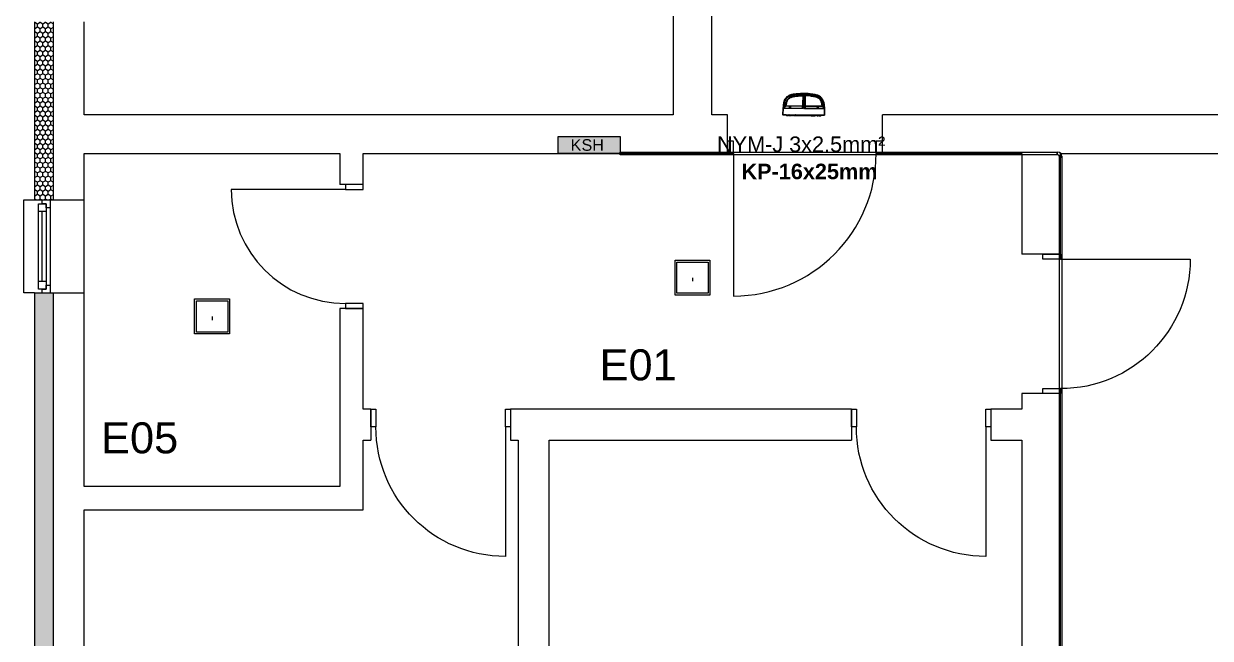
# Model space of a CAD drawing. Header units: feet. Extents: x 2565673 to 2624673, y -122443 to -81443.
# Drawn here: x 2582215 to 2589870, y -105238 to -101272 of the extents above; entities that cross this region are included whole.
import ezdxf

# ---------------------------------------------------------------- set-up
doc = ezdxf.new("R2010")
doc.units = ezdxf.units.FT
doc.header["$MEASUREMENT"] = 0
for name, color, linetype, lineweight in [('00E-Ndriqimi', 5, 'Continuous', 18), ('2DE_PRO_KT', 6, 'Continuous', 15), ('Exterior walls_Pen_No__19', 255, 'Continuous', 5), ('Text blocks_Pen_No__2', 8, 'Continuous', 5)]:
    doc.layers.add(name, color=color, linetype=linetype, lineweight=lineweight)
doc.layers.add('00E-Ndriqimi elektrike', color=5, linetype='Continuous')
doc.layers.add('Exterior walls', color=7, linetype='Continuous')
for name, color, linetype, lineweight, true_color in [('Annotation - Text_Pen_No__82', 7, 'Continuous', 5, 0xaaaaaa), ('ARCHICAD Doors_Pen_No__82', 7, 'Continuous', 5, 0xaaaaaa), ('ARCHICAD Windows_Pen_No__82', 7, 'Continuous', 5, 0xaaaaaa), ('Exterior walls_Pen_No__82', 7, 'Continuous', 5, 0xaaaaaa), ('Text blocks_Pen_No__82', 7, 'Continuous', 5, 0xaaaaaa)]:
    doc.layers.add(name, color=color, linetype=linetype, lineweight=lineweight, true_color=true_color)
doc.styles.add('CP_ATTR', font='arial.ttf')
doc.styles.add('GENERATED_STYLE_1', font='arial.ttf')
doc.styles.add('GENERATED_STYLE_2', font='arialbd.ttf')
pattern_1 = [(90, (2247653.822, -76424.967), (-34.641016, 0), [20, -40]), (90, (2247636.502, -76394.967), (-34.641016, 0), [20, -40]), (150, (2247653.822, -76404.967), (17.320508, 30), [20, -40]), (150, (2247619.18, -76404.967), (17.320508, 30), [20, -40]), (210, (2247653.822, -76424.967), (-17.320508, 30), [20, -40]), (210, (2247619.18, -76424.967), (-17.320508, 30), [20, -40])]

# ---------------------------------------------------------------- blocks, each defined once
blk = doc.blocks.new('Window 22')
at = {"layer": 'ARCHICAD Windows_Pen_No__82', "color": 253, "linetype": 'Continuous', "lineweight": 5, "true_color": 0xaaaaaa}
for p, q in [((-300, 50), (-300, 120)), ((-300, 120), (300, 120)), ((300, 120), (300, 50)), ((-300, 50), (-300, 0)), ((-300, 0), (-275, 0)), ((-300, 0), (-300, -50)), ((-300, 0), (-300, -50)), ((-275, 25), (-225, 25)), ((-275, -25), (-275, 25)), ((-275, 0), (-275, -25)), ((-225, 25), (225, 25)), ((-225, 25), (-225, -25)), ((-225, 25), (225, 25)), ((-225, 0), (225, 0)), ((225, -25), (225, 25)), ((225, 25), (275, 25)), ((275, 25), (275, -25)), ((275, -25), (275, 0)), ((275, 0), (300, 0)), ((300, 50), (300, 0)), ((300, 0), (300, -50)), ((300, 0), (300, -50)), ((-250, -50), (-300, -50)), ((-300, -50), (-300, -70)), ((-300, -70), (-300, -270)), ((-275, -25), (-250, -25)), ((-225, -25), (-275, -25)), ((-250, -25), (-250, -50)), ((250, -50), (-250, -50)), ((225, -25), (-225, -25)), ((275, -25), (225, -25)), ((250, -50), (250, -25)), ((250, -25), (275, -25)), ((300, -50), (250, -50)), ((300, -50), (300, -70)), ((300, -70), (300, -270)), ((-300, -270), (300, -270))]:
    blk.add_line(p, q, dxfattribs=at)
blk = doc.blocks.new('Wall_13', base_point=(2582284.9, -94539.2))
at = {"layer": 'Exterior walls_Pen_No__82', "linetype": 'Continuous', "lineweight": 5, "true_color": 0xaaaaaa}
h = blk.add_hatch(dxfattribs=at)
h.set_pattern_fill('STYROFOAM_SM_INSULATION', color=253, style=0, pattern_type=2)
h.set_pattern_definition(pattern_1)
h.paths.add_polyline_path([(2582284.9, -101259.2), (2582284.9, -102409.2), (2582334.9, -102409.2), (2582384.9, -102409.2), (2582404.9, -102409.2), (2582404.9, -101259.2), (2582384.9, -101259.2), (2582334.9, -101259.2)])
h = blk.add_hatch(dxfattribs=at)
h.set_pattern_fill('STYROFOAM_SM_INSULATION', color=253, style=0, pattern_type=2)
h.set_pattern_definition(pattern_1)
h.paths.add_polyline_path([(2582334.9, -103009.2), (2582284.9, -103009.2), (2582284.9, -107579.2), (2582404.9, -107459.2), (2582404.9, -103009.2), (2582384.9, -103009.2)])
at = {"layer": 'Exterior walls_Pen_No__82', "color": 253, "linetype": 'Continuous', "lineweight": 5, "true_color": 0xaaaaaa}
for p, q in [((2582404.9, -101259.2), (2582404.9, -102409.2)), ((2582284.9, -102409.2), (2582334.9, -102409.2)), ((2582334.9, -102409.2), (2582384.9, -102409.2)), ((2582384.9, -102409.2), (2582404.9, -102409.2)), ((2582404.9, -102409.2), (2582604.9, -102409.2)), ((2582284.9, -103009.2), (2582334.9, -103009.2)), ((2582334.9, -103009.2), (2582384.9, -103009.2)), ((2582384.9, -103009.2), (2582404.9, -103009.2)), ((2582404.9, -103009.2), (2582404.9, -107459.2)), ((2582404.9, -103009.2), (2582604.9, -103009.2))]:
    blk.add_line(p, q, dxfattribs=at)
at = {"layer": 'Exterior walls_Pen_No__82', "color": 253, "linetype": 'Continuous', "lineweight": 5, "true_color": 0xaaaaaa, "flags": 128}
for points in [[(2582284.9, -101259.2), (2582284.9, -102409.2)], [(2582604.9, -101859.2), (2582604.9, -101259.2)], [(2582604.9, -102409.2), (2582604.9, -102109.2)], [(2582284.9, -103009.2), (2582284.9, -107579.2)], [(2582604.9, -104259.2), (2582604.9, -103009.2)], [(2582604.9, -107259.2), (2582604.9, -104409.2)]]:
    blk.add_lwpolyline(points, dxfattribs=at)
at = {"layer": 'ARCHICAD Windows_Pen_No__82', "color": 253, "linetype": 'Continuous', "lineweight": 5, "true_color": 0xaaaaaa, "zscale": 1000, "rotation": 90}
blk.add_blockref('Window 22', (2582334.9, -102709.2), dxfattribs=at)
blk = doc.blocks.new('Storefront with Transom 22_4')
at = {"layer": 'ARCHICAD Doors_Pen_No__82', "color": 253, "linetype": 'Continuous', "lineweight": 5, "true_color": 0xaaaaaa}
for p, q in [((460, 0), (460, 920)), ((-500, 0), (-500, -80)), ((-460, 0), (-500, 0)), ((-500, 0), (-500, -80)), ((-500, 0), (-500, -80)), ((-460, -80), (-460, 0)), ((460, 0), (460, -80)), ((500, 0), (460, 0)), ((500, -80), (500, 0)), ((500, 0), (500, -80)), ((500, 0), (500, -80)), ((-500, -80), (-460, -80)), ((-500, -80), (-500, -250)), ((460, -80), (500, -80)), ((500, -80), (500, -250))]:
    blk.add_line(p, q, dxfattribs=at)
blk.add_arc((460, 0), 920, 90, 180, dxfattribs=at)
blk = doc.blocks.new('Wall_31', base_point=(2592104.9, -102109.2))
at = {"layer": 'Exterior walls_Pen_No__82', "color": 253, "linetype": 'Continuous', "lineweight": 5, "true_color": 0xaaaaaa}
for p, q in [((2586754.9, -102029.2), (2586754.9, -101859.2)), ((2587754.9, -102029.2), (2587754.9, -101859.2)), ((2586754.9, -102109.2), (2586754.9, -102029.2)), ((2587754.9, -102109.2), (2587754.9, -102029.2))]:
    blk.add_line(p, q, dxfattribs=at)
at = {"layer": 'Exterior walls_Pen_No__82', "color": 253, "linetype": 'Continuous', "lineweight": 5, "true_color": 0xaaaaaa, "flags": 128}
for points in [[(2586404.9, -101859.2), (2582604.9, -101859.2)], [(2586754.9, -101859.2), (2586654.9, -101859.2)], [(2592354.9, -101859.2), (2587754.9, -101859.2)], [(2582604.9, -102109.2), (2584254.9, -102109.2)], [(2584404.9, -102109.2), (2586754.9, -102109.2)], [(2587754.9, -102109.2), (2588654.9, -102109.2)], [(2588904.9, -102109.2), (2592104.9, -102109.2)]]:
    blk.add_lwpolyline(points, dxfattribs=at)
at = {"layer": 'ARCHICAD Doors_Pen_No__82', "color": 253, "linetype": 'Continuous', "lineweight": 5, "true_color": 0xaaaaaa, "zscale": 1000, "rotation": 180}
blk.add_blockref('Storefront with Transom 22_4', (2587254.9, -102109.2), dxfattribs=at)
blk = doc.blocks.new('Entrance Door 22')
at = {"layer": 'ARCHICAD Doors_Pen_No__82', "color": 253, "linetype": 'Continuous', "lineweight": 5, "true_color": 0xaaaaaa}
for p, q in [((418, 0), (418, 836)), ((-418, 0), (-450, 0)), ((-450, 0), (-450, -115)), ((-450, 0), (-450, -115)), ((-450, 0), (-450, -115)), ((-418, -115), (-418, 0)), ((450, 0), (418, 0)), ((418, 0), (418, -115)), ((450, -115), (450, 0)), ((450, 0), (450, -115)), ((450, 0), (450, -115)), ((-450, -115), (-418, -115)), ((-450, -115), (-450, -250)), ((418, -115), (450, -115)), ((450, -115), (450, -250))]:
    blk.add_line(p, q, dxfattribs=at)
blk.add_arc((418, 0), 836, 90, 180, dxfattribs=at)
blk = doc.blocks.new('Wall_32', base_point=(2588904.9, -107259.2))
at = {"layer": 'Exterior walls_Pen_No__82', "color": 253, "linetype": 'Continuous', "lineweight": 5, "true_color": 0xaaaaaa}
for p, q in [((2588789.9, -102759.2), (2588654.9, -102759.2)), ((2588904.9, -102759.2), (2588789.9, -102759.2)), ((2588789.9, -103659.2), (2588654.9, -103659.2)), ((2588904.9, -103659.2), (2588789.9, -103659.2))]:
    blk.add_line(p, q, dxfattribs=at)
at = {"layer": 'Exterior walls_Pen_No__82', "color": 253, "linetype": 'Continuous', "lineweight": 5, "true_color": 0xaaaaaa, "flags": 128}
for points in [[(2588654.9, -102109.2), (2588654.9, -102759.2)], [(2588904.9, -102759.2), (2588904.9, -102109.2)], [(2588654.9, -103659.2), (2588654.9, -103759.2)], [(2588904.9, -107259.2), (2588904.9, -103659.2)], [(2588654.9, -103959.2), (2588654.9, -107259.2)], [(2588654.9, -107259.2), (2588904.9, -107259.2)]]:
    blk.add_lwpolyline(points, dxfattribs=at)
at = {"layer": 'ARCHICAD Doors_Pen_No__82', "color": 253, "linetype": 'Continuous', "lineweight": 5, "true_color": 0xaaaaaa, "xscale": -1, "zscale": 1000, "rotation": 270}
blk.add_blockref('Entrance Door 22', (2588904.9, -103209.2), dxfattribs=at)
blk = doc.blocks.new('Entrance Door 22_2')
at = {"layer": 'ARCHICAD Doors_Pen_No__82', "color": 253, "linetype": 'Continuous', "lineweight": 5, "true_color": 0xaaaaaa}
for p, q in [((368, 0), (368, 736)), ((-400, 0), (-400, 35)), ((-368, 0), (-400, 0)), ((-400, 0), (-400, -115)), ((-400, -115), (-400, 0)), ((-400, -115), (-400, 0)), ((-368, -115), (-368, 0)), ((400, 0), (368, 0)), ((368, 0), (368, -115)), ((400, 0), (400, 35)), ((400, -115), (400, 0)), ((400, -115), (400, 0)), ((400, -115), (400, 0)), ((-400, -115), (-368, -115)), ((368, -115), (400, -115))]:
    blk.add_line(p, q, dxfattribs=at)
blk.add_arc((368, 0), 736, 90, 180, dxfattribs=at)
blk = doc.blocks.new('Wall_33', base_point=(2584254.9, -102109.2))
at = {"layer": 'Exterior walls_Pen_No__82', "color": 253, "linetype": 'Continuous', "lineweight": 5, "true_color": 0xaaaaaa}
for p, q in [((2584289.9, -102309.2), (2584254.9, -102309.2)), ((2584404.9, -102309.2), (2584289.9, -102309.2)), ((2584289.9, -103109.2), (2584254.9, -103109.2)), ((2584404.9, -103109.2), (2584289.9, -103109.2))]:
    blk.add_line(p, q, dxfattribs=at)
at = {"layer": 'Exterior walls_Pen_No__82', "color": 253, "linetype": 'Continuous', "lineweight": 5, "true_color": 0xaaaaaa, "flags": 128}
for points in [[(2584254.9, -102109.2), (2584254.9, -102309.2)], [(2584404.9, -102309.2), (2584404.9, -102109.2)], [(2584254.9, -103109.2), (2584254.9, -104259.2)], [(2584404.9, -103759.2), (2584404.9, -103109.2)], [(2584404.9, -104409.2), (2584404.9, -103959.2)]]:
    blk.add_lwpolyline(points, dxfattribs=at)
at = {"layer": 'ARCHICAD Doors_Pen_No__82', "color": 253, "linetype": 'Continuous', "lineweight": 5, "true_color": 0xaaaaaa, "zscale": 1000, "rotation": 90}
blk.add_blockref('Entrance Door 22_2', (2584289.9, -102709.2), dxfattribs=at)
blk = doc.blocks.new('Wall_34', base_point=(2584254.9, -104259.2))
at = {"layer": 'Exterior walls_Pen_No__82', "color": 253, "linetype": 'Continuous', "lineweight": 5, "true_color": 0xaaaaaa, "flags": 128}
for points in [[(2584254.9, -104259.2), (2582604.9, -104259.2)], [(2582604.9, -104409.2), (2584404.9, -104409.2)]]:
    blk.add_lwpolyline(points, dxfattribs=at)
blk = doc.blocks.new('Entrance Door 22_3')
at = {"layer": 'ARCHICAD Doors_Pen_No__82', "color": 253, "linetype": 'Continuous', "lineweight": 5, "true_color": 0xaaaaaa}
for p, q in [((418, 0), (418, 836)), ((-450, 0), (-450, 85)), ((450, 0), (450, 85)), ((-418, 0), (-450, 0)), ((-450, 0), (-450, -115)), ((-450, -115), (-450, 0)), ((-450, -115), (-450, 0)), ((-418, -115), (-418, 0)), ((450, 0), (418, 0)), ((418, 0), (418, -115)), ((450, -115), (450, 0)), ((450, -115), (450, 0)), ((450, -115), (450, 0)), ((-450, -115), (-418, -115)), ((418, -115), (450, -115))]:
    blk.add_line(p, q, dxfattribs=at)
blk.add_arc((418, 0), 836, 90, 180, dxfattribs=at)
blk = doc.blocks.new('Wall_35', base_point=(2584254.9, -103959.2))
at = {"layer": 'Exterior walls_Pen_No__82', "color": 253, "linetype": 'Continuous', "lineweight": 5, "true_color": 0xaaaaaa}
for p, q in [((2584454.9, -103759.2), (2584454.9, -103874.2)), ((2585354.9, -103759.2), (2585354.9, -103874.2)), ((2587554.9, -103759.2), (2587554.9, -103874.2)), ((2588454.9, -103759.2), (2588454.9, -103874.2)), ((2584454.9, -103874.2), (2584454.9, -103959.2)), ((2585354.9, -103874.2), (2585354.9, -103959.2)), ((2587554.9, -103874.2), (2587554.9, -103959.2)), ((2588454.9, -103874.2), (2588454.9, -103959.2))]:
    blk.add_line(p, q, dxfattribs=at)
at = {"layer": 'Exterior walls_Pen_No__82', "color": 253, "linetype": 'Continuous', "lineweight": 5, "true_color": 0xaaaaaa, "flags": 128}
for points in [[(2584454.9, -103759.2), (2584404.9, -103759.2)], [(2587554.9, -103759.2), (2585354.9, -103759.2)], [(2588654.9, -103759.2), (2588454.9, -103759.2)], [(2584404.9, -103959.2), (2584454.9, -103959.2)], [(2585354.9, -103959.2), (2585404.9, -103959.2)], [(2585604.9, -103959.2), (2587554.9, -103959.2)], [(2588454.9, -103959.2), (2588654.9, -103959.2)]]:
    blk.add_lwpolyline(points, dxfattribs=at)
at = {"layer": 'ARCHICAD Doors_Pen_No__82', "color": 253, "linetype": 'Continuous', "lineweight": 5, "true_color": 0xaaaaaa, "xscale": -1, "zscale": 1000, "rotation": 180}
for p in [(2584904.9, -103874.2), (2588004.9, -103874.2)]:
    blk.add_blockref('Entrance Door 22_3', p, dxfattribs=at)
blk = doc.blocks.new('Wall_36', base_point=(2585404.9, -103959.2))
at = {"layer": 'Exterior walls_Pen_No__82', "color": 253, "linetype": 'Continuous', "lineweight": 5, "true_color": 0xaaaaaa, "flags": 128}
for points in [[(2585404.9, -103959.2), (2585404.9, -107259.2)], [(2585604.9, -107259.2), (2585604.9, -103959.2)]]:
    blk.add_lwpolyline(points, dxfattribs=at)
blk = doc.blocks.new('Wall_39', base_point=(2586654.9, -100009.2))
at = {"layer": 'Exterior walls_Pen_No__82', "color": 253, "linetype": 'Continuous', "lineweight": 5, "true_color": 0xaaaaaa, "flags": 128}
for points in [[(2586404.9, -99759.2), (2586404.9, -101859.2)], [(2586654.9, -101859.2), (2586654.9, -100009.2)]]:
    blk.add_lwpolyline(points, dxfattribs=at)
blk = doc.blocks.new('VT-8618W-SQ 18W')
blk.add_line((0, 0), (0, -23.2))
for points in [[(-112.5, 112.5), (112.5, 112.5), (112.5, -112.5), (-112.5, -112.5)], [(-100.9, 100.9), (100.9, 100.9), (100.9, -100.9), (-100.9, -100.9)]]:
    blk.add_lwpolyline(points, close=True)
blk = doc.blocks.new('Trup ndriques LED 1x12W per montim ne mure mbi derë te baneses')
at = {"layer": '00E-Ndriqimi elektrike', "linetype": 'Continuous', "lineweight": -3}
for points in [[(-3.5, 145.9), (-49.6, 143.6), (-55.4, 143.6), (-60, 143.6), (-65.7, 142.4), (-70.4, 142.4), (-76.1, 141.3), (-80.7, 141.3), (-86.5, 140.1), (-91.1, 139), (-96.9, 136.7), (-101.5, 135.5), (-106.1, 133.2), (-110.7, 132.1), (-115.3, 128.6), (-118.8, 126.3), (-123.4, 124), (-126.9, 120.5), (-131.5, 114.8), (-134.9, 110.1), (-138.4, 105.5), (-140.7, 99.8), (-143, 94), (-144.2, 90.5), (-144.2, 87.1), (-145.3, 83.6), (-146.5, 80.2), (-147.6, 75.5), (-147.6, 72.1), (-148.8, 67.5), (-148.8, 64), (-149.9, 59.4), (-149.9, 54.8), (-151.1, 50.2), (-151.1, 45.6), (-152.2, 40.9), (-152.2, 36.3), (-152.2, 31.7), (-153.4, 27.1), (-153.4, 22.5), (-153.4, 17.9), (-153.4, 13.3), (-154.5, 9.8), (-154.5, 5.2), (-154.5, 0.6), (-154.5, -4), (-153.4, -7.5), (-153.4, -12.1), (-153.4, -17.9), (-153.4, -22.5), (-152.2, -28.3), (-152.2, -34), (-152.2, -39.8), (-151.1, -45.6), (-151.1, -51.3), (-149.9, -57.1), (-148.8, -62.9), (-148.8, -67.5), (-147.6, -72.1), (-146.5, -76.7), (-146.5, -81.3), (-145.3, -84.8), (-144.2, -88.2), (-143, -91.7), (-141.9, -95.1), (-140.7, -98.6), (-139.6, -102.1), (-138.4, -104.4), (-136.1, -107.8), (-132.6, -112.5), (-129.2, -118.2), (-124.6, -121.7), (-119.9, -126.3), (-115.3, -129.8), (-111.9, -130.9), (-109.6, -132.1), (-106.1, -134.4), (-102.6, -135.5), (-99.2, -136.7), (-94.6, -137.8), (-90, -139), (-85.3, -139), (-80.7, -140.1), (-75, -141.3), (-69.2, -141.3), (-63.4, -142.4), (-60, -142.4), (-56.5, -142.4), (-53.1, -143.6), (-49.6, -143.6), (-3.5, -144.7), (-3.5, -121.7), (-1.2, -121.7), (0, -119.4), (0, -105.5), (-1.2, -104.4), (-3.5, -104.4), (-3.5, -102.1), (-1.2, -102.1), (0, -100.9), (0, -89.4), (-1.2, -88.2), (-3.5, -88.2), (-3.5, -87.1), (-1.2, -87.1), (0, -85.9), (0, -80.2), (-1.2, -79), (-3.5, -79), (-3.5, -77.9), (-1.2, -77.9), (0, -76.7), (0, -70.9), (-1.2, -69.8), (-3.5, -69.8), (-3.5, -68.6), (-1.2, -68.6), (0, -67.5), (0, -60.5), (-1.2, -60.5), (-3.5, -60.5), (-3.5, -58.2), (0, -58.2), (0, -57.1), (0, -54.8), (0, -53.6), (0, -45.6), (-1.2, -44.4), (0, -43.2), (0, 43.2), (-2.3, 45.6), (-3.5, 45.6), (-3.5, 47.9), (-1.2, 47.9), (0, 49), (0, 54.8), (0, 55.9), (0, 58.2), (0, 58.2), (-3.5, 58.2), (-3.5, 59.4), (-1.2, 60.5), (0, 60.5), (0, 80.2), (-1.2, 81.3), (-3.5, 81.3), (-3.5, 92.8), (-1.2, 92.8), (0, 92.8), (0, 99.8), (-1.2, 100.9), (-3.5, 100.9), (-3.5, 104.4), (-1.2, 104.4), (0, 105.5), (0, 120.5), (-1.2, 121.7), (-3.5, 121.7), (-3.5, 145.9)], [(-64.6, 9.8), (-64.6, 128.6), (-49.6, 143.6), (-49.6, 4), (-153.4, 1.7)], [(-56.5, 139), (-58.8, 139), (-62.3, 139), (-66.9, 139), (-71.5, 139), (-75, 137.8), (-78.4, 137.8), (-81.9, 136.7), (-85.3, 136.7), (-88.8, 135.5), (-93.4, 134.4), (-96.9, 133.2), (-101.5, 132.1), (-106.1, 129.8), (-110.7, 127.4), (-114.2, 126.3), (-117.6, 124), (-121.1, 121.7), (-123.4, 118.2), (-125.7, 115.9), (-128, 113.6), (-130.3, 110.1), (-132.6, 107.8), (-134.9, 102.1), (-137.2, 97.5), (-138.4, 92.8), (-139.6, 90.5), (-140.7, 87.1), (-141.9, 83.6), (-143, 79), (-144.2, 73.2), (-145.3, 67.5), (-145.3, 64), (-145.3, 61.7), (-146.5, 58.2), (-146.5, 54.8), (-147.6, 49), (-147.6, 43.2), (-148.8, 37.5), (-148.8, 30.6), (-148.8, 24.8), (-149.9, 17.9), (-149.9, 12.1), (-149.9, 5.2)], [(-65.7, 129.8), (-68, 129.8), (-71.5, 129.8), (-75, 129.8), (-78.4, 128.6), (-83, 127.4), (-88.8, 126.3), (-93.4, 125.1), (-98, 124), (-102.6, 122.8), (-106.1, 120.5), (-110.7, 118.2), (-113, 115.9), (-116.5, 113.6), (-118.8, 111.3), (-121.1, 109), (-123.4, 106.7), (-126.9, 100.9), (-130.3, 96.3), (-131.5, 90.5), (-133.8, 85.9), (-133.8, 83.6), (-134.9, 80.2), (-136.1, 76.7), (-137.2, 72.1), (-138.4, 66.3), (-138.4, 60.5), (-139.6, 57.1), (-139.6, 53.6), (-140.7, 50.2), (-140.7, 46.7), (-140.7, 42.1), (-141.9, 37.5), (-141.9, 32.9), (-143, 27.1), (-143, 22.5), (-143, 17.9), (-143, 12.1), (-143, 6.3)], [(-65.7, 128.6), (-68, 127.4), (-71.5, 127.4), (-75, 127.4), (-78.4, 126.3), (-83, 126.3), (-87.7, 125.1), (-93.4, 122.8), (-98, 121.7), (-102.6, 120.5), (-106.1, 118.2), (-109.6, 115.9), (-113, 113.6), (-115.3, 112.4), (-118.8, 109), (-121.1, 106.7), (-122.3, 104.4), (-125.7, 99.8), (-128, 94), (-130.3, 89.4), (-131.5, 84.8), (-132.6, 82.5), (-133.8, 79), (-133.8, 74.4), (-134.9, 69.8), (-136.1, 65.2), (-137.2, 59.4), (-137.2, 55.9), (-137.2, 52.5), (-138.4, 49), (-138.4, 45.6), (-139.6, 40.9), (-139.6, 36.3), (-139.6, 31.7), (-140.7, 28.3), (-140.7, 23.6), (-140.7, 19), (-140.7, 14.4), (-140.7, 7.5), (-141.9, 6.3), (-143, 6.3)], [(-66.9, 9.8), (-66.9, 129.8), (-56.5, 140.1), (-49.6, 143.6)], [(-51.9, 100.9), (-54.2, 102.1), (-55.4, 100.9), (-57.7, 99.8), (-61.1, 96.3), (-62.3, 92.8), (-61.1, 91.7), (-58.8, 91.7), (-57.7, 92.8), (-54.2, 97.5), (-51.9, 100.9)], [(-3.5, 121.7), (-3.5, -19), (-3.5, -121.7)], [(-154.5, 5.2), (-151.1, 8.6), (-143, 8.6), (-140.7, 8.6)], [(-49.6, 4), (-51.9, 6.3), (-53.1, 7.5), (-55.4, 8.6), (-57.7, 8.6), (-148.8, 6.3), (-151.1, 5.2), (-152.2, 4), (-153.4, 0.6), (-153.4, -0.6), (-153.4, -2.9), (-151.1, -5.2), (-148.8, -5.2), (-69.2, -7.5), (-66.9, -7.5), (-65.7, -9.8), (-66.9, -125.1), (-70.4, -125.1), (-73.8, -124), (-77.3, -124), (-80.7, -122.8), (-86.5, -121.7), (-92.3, -120.5), (-96.9, -118.2), (-101.5, -117.1), (-105, -115.9), (-107.3, -114.8), (-109.6, -112.5), (-111.9, -111.3), (-115.3, -107.8), (-118.8, -104.4), (-121.1, -100.9), (-122.3, -98.6), (-124.6, -95.1), (-125.7, -91.7), (-128, -87.1), (-129.2, -82.5), (-130.3, -76.7), (-131.5, -70.9), (-132.6, -65.2), (-133.8, -59.4), (-134.9, -53.6), (-136.1, -47.9), (-136.1, -42.1), (-137.2, -36.3), (-137.2, -31.7), (-137.2, -27.1), (-137.2, -22.5), (-138.4, -19), (-138.4, -15.6), (-138.4, -12.1), (-138.4, -7.5), (-138.4, -6.3)], [(-153.4, 2.9), (-51.9, 6.3)], [(-140.7, 7.5), (-55.4, 9.8), (-51.9, 8.6), (-50.7, 7.5), (-49.6, 4)], [(-3.5, 73.2), (0, 73.2)], [(-153.4, -1.7), (-49.6, -4)], [(-153.4, -2.9), (-51.9, -5.2)], [(-153.4, -5.2), (-151.1, -8.6), (-139.6, -8.6)], [(-56.5, -139), (-58.8, -139), (-62.3, -139), (-65.7, -139), (-69.2, -139), (-72.7, -137.8), (-77.3, -137.8), (-80.7, -136.7), (-85.3, -135.5), (-90, -135.5), (-93.4, -134.4), (-98, -132.1), (-102.6, -130.9), (-106.1, -129.8), (-110.7, -127.4), (-114.2, -125.1), (-117.6, -122.8), (-121.1, -120.5), (-124.6, -117.1), (-128, -113.6), (-130.3, -109), (-133.8, -104.4), (-134.9, -100.9), (-137.2, -98.6), (-138.4, -95.1), (-139.6, -90.5), (-140.7, -87.1), (-141.9, -82.5), (-143, -76.7), (-144.2, -72.1), (-145.3, -66.3), (-145.3, -60.5), (-146.5, -54.8), (-147.6, -49), (-147.6, -43.2), (-148.8, -37.5), (-148.8, -32.9), (-148.8, -27.1), (-149.9, -22.5), (-149.9, -17.9), (-149.9, -14.4), (-149.9, -11), (-149.9, -7.5), (-149.9, -5.2)], [(-139.6, -6.3), (-139.6, -9.8), (-139.6, -14.4), (-139.6, -19), (-139.6, -24.8), (-138.4, -30.6), (-138.4, -36.3), (-137.2, -42.1), (-137.2, -46.7), (-136.1, -51.3), (-136.1, -55.9), (-134.9, -61.7), (-133.8, -67.5), (-132.6, -73.2), (-131.5, -79), (-130.3, -84.8), (-129.2, -90.5), (-126.9, -95.1), (-124.6, -99.8), (-121.1, -104.4), (-117.6, -107.8), (-115.3, -110.1), (-111.9, -112.5), (-109.6, -114.8), (-107.3, -115.9), (-103.8, -118.2), (-100.3, -119.4), (-94.6, -120.5), (-88.8, -122.8), (-83, -124), (-77.3, -125.1), (-71.5, -126.3), (-65.7, -126.3), (-49.6, -143.6)], [(-68, -7.5), (-57.7, -7.5), (-53.1, -7.5), (-49.6, -4), (-49.6, -143.6)], [(-49.6, -4), (-50.7, -6.3), (-51.9, -7.5), (-55.4, -9.8), (-65.7, -9.8)], [(0, -19), (-3.5, -19)], [(-3.5, -27.1), (0, -27.1)], [(-3.5, -28.3), (0, -28.3)], [(-3.5, -34), (0, -32.9)], [(-3.5, -37.5), (-2.3, -37.5), (-1.2, -36.3), (0, -35.2)], [(-3.5, -44.4), (-1.2, -44.4)], [(-3.5, -49), (0, -49)], [(-3.5, -53.6), (0, -53.6)], [(-68, -126.3), (-68, -127.4), (-56.5, -139), (-54.2, -141.3), (-51.9, -143.6)], [(-51.9, -99.8), (-54.2, -100.9), (-56.5, -99.8), (-58.8, -98.6), (-61.1, -95.1), (-62.3, -92.8), (-61.1, -91.7), (-58.8, -91.7), (-56.5, -92.8), (-53.1, -96.3), (-51.9, -99.8)], [(-3.5, -94), (0, -94)]]:
    blk.add_lwpolyline(points, dxfattribs=at)
blk = doc.blocks.new('*U167')
for p, q in [((0, -8), (0, 8)), ((0, 8), (4593.6, 8)), ((4593.6, 8), (4593.6, -8)), ((4593.6, -8), (0, -8))]:
    blk.add_line(p, q)
at = {"style": 'CP_ATTR', "flags": 9}
for tag in ['NAME', 'PRODUCER', 'PRODUCT-TYPE', 'ARTICLE', 'FLOW', 'NUMBER', 'SYSTEM', 'FORM', 'SIZE', 'CHARACTER', 'ORDER-NO', 'GROUP', 'OTHER']:
    blk.add_attdef(tag, (0, 0), '', height=0.0001, dxfattribs=at)
blk = doc.blocks.new('*U168')
for p, q in [((0, -8), (0, 8)), ((0, 8), (5, 8)), ((15, 18), (15, 23)), ((15, 23), (31, 23)), ((31, 23), (31, 18)), ((5, -8), (0, -8))]:
    blk.add_line(p, q)
for radius in [26, 10]:
    blk.add_arc((5, 18), radius, 270, 0)
at = {"style": 'CP_ATTR', "flags": 9}
for tag in ['NAME', 'PRODUCER', 'PRODUCT-TYPE', 'ARTICLE', 'FLOW', 'NUMBER', 'SYSTEM', 'FORM', 'SIZE', 'CHARACTER', 'ORDER-NO', 'GROUP', 'OTHER']:
    blk.add_attdef(tag, (0, 0), '', height=0.0001, dxfattribs=at)
blk = doc.blocks.new('*U169')
for p, q in [((0, -8), (0, 8)), ((0, 8), (2818.9, 8)), ((2818.9, 8), (2818.9, -8)), ((2818.9, -8), (0, -8))]:
    blk.add_line(p, q)
at = {"style": 'CP_ATTR', "flags": 9}
for tag in ['NAME', 'PRODUCER', 'PRODUCT-TYPE', 'ARTICLE', 'FLOW', 'NUMBER', 'SYSTEM', 'FORM', 'SIZE', 'CHARACTER', 'ORDER-NO', 'GROUP', 'OTHER']:
    blk.add_attdef(tag, (0, 0), '', height=0.0001, dxfattribs=at)

msp = doc.modelspace()

# ---------------------------------------------------------------- hatches: boundary and pattern name
at = {"layer": 'Exterior walls_Pen_No__19', "linetype": 'Continuous', "lineweight": 5}
msp.add_hatch(color=255, dxfattribs=at).paths.add_polyline_path([(2585663.1, -102109.2), (2585663.1, -101999.2), (2586063.1, -101999.2), (2586063.1, -102109.2)])

# ---------------------------------------------------------------- linework, layer by layer
at = {"layer": 'Exterior walls_Pen_No__82', "color": 253, "linetype": 'Continuous', "lineweight": 5, "true_color": 0xaaaaaa, "flags": 128}
msp.add_lwpolyline([(2585663.1, -102109.2), (2585663.1, -101999.2), (2586063.1, -101999.2), (2586063.1, -102109.2)], close=True, dxfattribs=at)

# ---------------------------------------------------------------- block references
at = {"layer": '00E-Ndriqimi'}
for p in [(2586529.9, -102911), (2583429.9, -103161)]:
    msp.add_blockref('VT-8618W-SQ 18W', p, dxfattribs=at)
at = {"layer": '00E-Ndriqimi elektrike', "ltscale": 0.015289, "xscale": 0.9245096010064542, "yscale": 0.9245096010064542, "zscale": 0.9245096010064542, "rotation": 269.3338696857263}
msp.add_blockref('Trup ndriques LED 1x12W per montim ne mure mbi derë te baneses', (2587247.2, -101864.8), dxfattribs=at)
at = {"layer": '2DE_PRO_KT'}
for name, p, rotation in [('*U169', (2588881.9, -102109.2), 180), ('*U167', (2588904.9, -106725.8), 90)]:
    msp.add_blockref(name, p, dxfattribs=dict(at, rotation=rotation))
at = {"layer": '2DE_PRO_KT', "zscale": 25, "rotation": 90}
msp.add_blockref('*U168', (2588904.9, -102132.2), dxfattribs=at)
at = {"layer": 'Exterior walls', "color": 253, "lineweight": 5, "true_color": 0xaaaaaa}
for name, p in [('Wall_13', (2582284.9, -94539.2)), ('Wall_39', (2586654.9, -100009.2)), ('Wall_31', (2592104.9, -102109.2)), ('Wall_33', (2584254.9, -102109.2)), ('Wall_32', (2588904.9, -107259.2)), ('Wall_35', (2584254.9, -103959.2)), ('Wall_36', (2585404.9, -103959.2)), ('Wall_34', (2584254.9, -104259.2))]:
    msp.add_blockref(name, p, dxfattribs=at)

# ---------------------------------------------------------------- texts
at = {"layer": 'Annotation - Text_Pen_No__82', "color": 0, "linetype": 'Continuous', "lineweight": 5, "char_height": 100, "attachment_point": 8}
for s, insert, style in [('\\A1;NYM-J 3x2.5mm²', (2587231.1, -102101.2), 'GENERATED_STYLE_1'), ('\\A1;KP-16x25mm', (2587284.6, -102276.7), 'GENERATED_STYLE_2')]:
    msp.add_mtext(s, dxfattribs=dict(at, insert=insert, style=style))
at = {"layer": 'Text blocks_Pen_No__2', "color": 8, "linetype": 'Continuous', "lineweight": 5, "char_height": 200, "attachment_point": 1, "style": 'GENERATED_STYLE_1'}
for s, insert in [('\\A1;E01', (2585930.4, -103373.3)), ('\\A1;E05', (2582714.2, -103844.6))]:
    msp.add_mtext(s, dxfattribs=dict(at, insert=insert))
at = {"layer": 'Text blocks_Pen_No__82', "color": 253, "linetype": 'Continuous', "lineweight": 5, "true_color": 0xaaaaaa, "insert": (2585851.1, -102017.1), "char_height": 75, "attachment_point": 2, "style": 'GENERATED_STYLE_1'}
msp.add_mtext('\\A1;KSH', dxfattribs=at)

doc.saveas('drawing.dxf')
